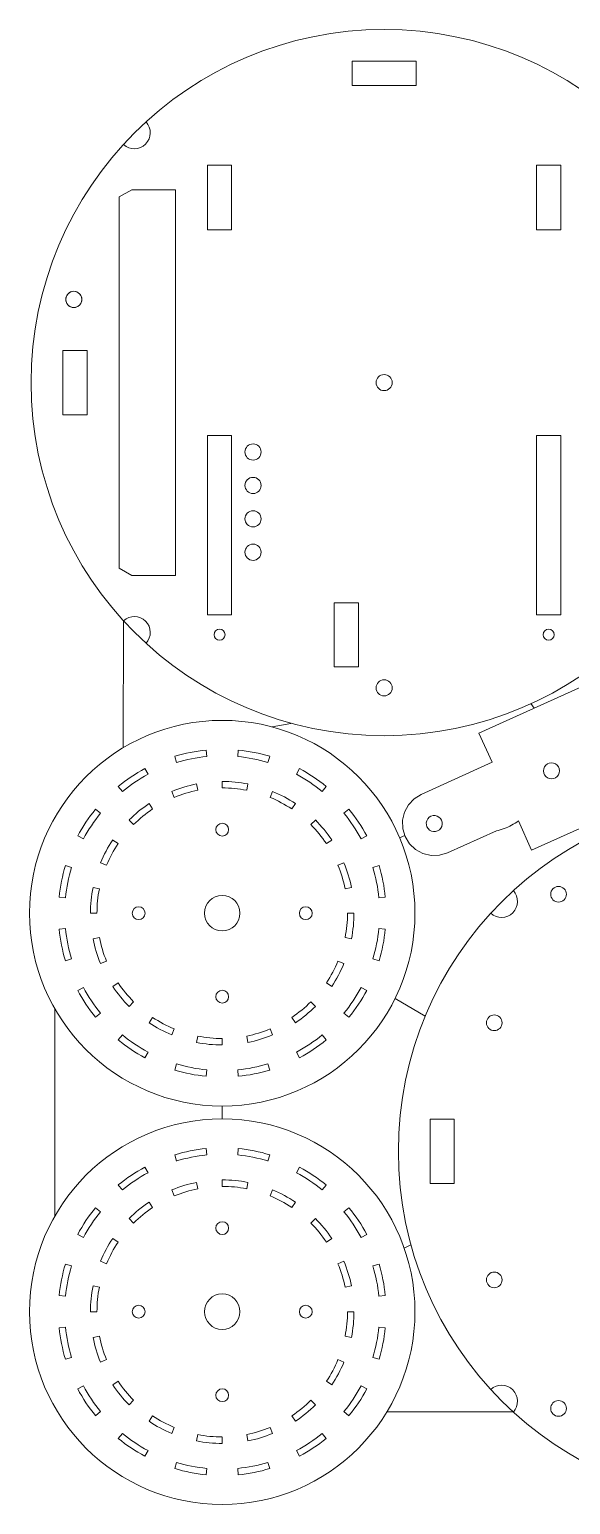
# Model space of a CAD drawing. Header units: millimetres. Extents: x 0 to 292, y 0 to 292.
# Drawn here: x -0.2 to 106.8, y 0.2 to 291.7 of the extents above; entities that cross this region are included whole.
import ezdxf

# ---------------------------------------------------------------- set-up
doc = ezdxf.new("R2010")
doc.units = ezdxf.units.MM
for name, color, linetype, lineweight in [('cutlines', 7, 'CONTINUOUS', 0), ('encoderholes', 6, 'CONTINUOUS', 0), ('meddetails', 2, 'CONTINUOUS', 0), ('outlines', 3, 'CONTINUOUS', 0), ('smallholes', 7, 'CONTINUOUS', 0)]:
    doc.layers.add(name, color=color, linetype=linetype, lineweight=lineweight)

msp = doc.modelspace()

# ---------------------------------------------------------------- linework, layer by layer
at = {"layer": 'cutlines'}
for p, q in [((18.39, 174.88), (18.34, 149.77)), ((99.56, 157.6), (98.94, 158.48)), ((51.44, 154.57), (47.79, 153.87)), ((73.99, 132.42), (72.98, 131.96)), ((78.05, 96.74), (72.06, 100.19)), ((4.84, 98.16), (4.81, 57.2)), ((37.87, 78.98), (37.87, 76.44)), ((75.22, 51.55), (73.89, 50.86)), ((95.45, 18.52), (70.48, 18.57))]:
    msp.add_line(p, q, dxfattribs=at)
at = {"layer": 'encoderholes'}
for p, q in [((34.86, 148.04), (34.74, 149.31)), ((40.96, 148.04), (41.08, 149.31)), ((28.88, 146.85), (28.51, 148.07)), ((46.94, 146.85), (47.31, 148.07)), ((23.24, 144.52), (22.64, 145.64)), ((37.91, 141.84), (37.91, 143.11)), ((52.58, 144.52), (53.18, 145.64)), ((18.17, 141.13), (17.37, 142.11)), ((28.43, 139.96), (27.95, 141.13)), ((33.08, 141.37), (32.83, 142.61)), ((42.74, 141.37), (42.99, 142.61)), ((47.39, 139.96), (47.87, 141.13)), ((57.65, 141.13), (58.45, 142.11)), ((13.86, 136.82), (12.88, 137.62)), ((24.15, 137.67), (23.45, 138.73)), ((51.67, 137.67), (52.37, 138.73)), ((61.96, 136.82), (62.94, 137.62)), ((20.4, 134.59), (19.5, 135.49)), ((55.42, 134.59), (56.32, 135.49)), ((10.47, 131.75), (9.35, 132.35)), ((17.32, 130.84), (16.26, 131.54)), ((58.5, 130.84), (59.56, 131.54)), ((65.35, 131.75), (66.47, 132.35)), ((8.13, 126.11), (6.92, 126.48)), ((15.03, 126.56), (13.86, 127.04)), ((60.79, 126.56), (61.96, 127.04)), ((60.79, 126.56), (61.96, 127.04)), ((67.69, 126.11), (68.9, 126.48)), ((67.69, 126.11), (68.9, 126.48)), ((6.94, 120.13), (5.68, 120.25)), ((13.62, 121.91), (12.38, 122.16)), ((62.2, 121.91), (63.44, 122.16)), ((62.2, 121.91), (63.44, 122.16)), ((68.88, 120.13), (70.14, 120.25)), ((68.88, 120.13), (70.14, 120.25)), ((13.14, 117.08), (11.87, 117.08)), ((62.67, 117.08), (63.94, 117.08)), ((6.94, 114.03), (5.68, 113.9)), ((68.88, 114.03), (70.14, 113.9)), ((13.62, 112.25), (12.38, 112)), ((62.2, 112.25), (63.44, 112)), ((8.13, 108.05), (6.92, 107.68)), ((67.69, 108.05), (68.9, 107.68)), ((15.03, 107.6), (13.86, 107.12)), ((60.79, 107.6), (61.96, 107.12)), ((10.47, 102.41), (9.35, 101.81)), ((17.32, 103.32), (16.26, 102.61)), ((58.5, 103.32), (59.56, 102.61)), ((65.35, 102.41), (66.47, 101.81)), ((20.4, 99.57), (19.5, 98.67)), ((55.42, 99.57), (56.32, 98.67)), ((13.86, 97.34), (12.88, 96.53)), ((24.15, 96.49), (23.45, 95.43)), ((51.67, 96.49), (52.37, 95.43)), ((61.96, 97.34), (62.94, 96.53)), ((28.43, 94.2), (27.95, 93.03)), ((47.39, 94.2), (47.87, 93.03)), ((18.17, 93.03), (17.37, 92.05)), ((33.08, 92.79), (32.83, 91.54)), ((37.91, 92.31), (37.91, 91.04)), ((42.74, 92.79), (42.99, 91.54)), ((57.65, 93.03), (58.45, 92.05)), ((23.24, 89.64), (22.64, 88.52)), ((52.58, 89.64), (53.18, 88.52)), ((28.88, 87.3), (28.51, 86.09)), ((34.86, 86.11), (34.74, 84.85)), ((40.96, 86.11), (41.08, 84.85)), ((46.94, 87.3), (47.31, 86.09)), ((34.86, 69.3), (34.74, 70.57)), ((40.96, 69.3), (41.08, 70.57)), ((28.88, 68.11), (28.51, 69.33)), ((46.94, 68.11), (47.31, 69.33)), ((23.24, 65.78), (22.64, 66.9)), ((37.91, 63.1), (37.91, 64.37)), ((52.58, 65.78), (53.18, 66.9)), ((18.17, 62.39), (17.37, 63.37)), ((28.43, 61.22), (27.95, 62.39)), ((33.08, 62.63), (32.83, 63.87)), ((42.74, 62.63), (42.99, 63.87)), ((47.39, 61.22), (47.87, 62.39)), ((57.65, 62.39), (58.45, 63.37)), ((13.86, 58.08), (12.88, 58.88)), ((24.15, 58.93), (23.45, 59.99)), ((51.67, 58.93), (52.37, 59.99)), ((61.96, 58.08), (62.94, 58.88)), ((20.4, 55.85), (19.5, 56.75)), ((55.42, 55.85), (56.32, 56.75)), ((10.47, 53.01), (9.35, 53.61)), ((17.32, 52.1), (16.26, 52.8)), ((58.5, 52.1), (59.56, 52.8)), ((65.35, 53.01), (66.47, 53.61)), ((8.13, 47.37), (6.92, 47.74)), ((15.03, 47.82), (13.86, 48.3)), ((60.79, 47.82), (61.96, 48.3)), ((60.79, 47.82), (61.96, 48.3)), ((67.69, 47.37), (68.9, 47.74)), ((67.69, 47.37), (68.9, 47.74)), ((6.94, 41.39), (5.68, 41.51)), ((13.62, 43.17), (12.38, 43.42)), ((62.2, 43.17), (63.44, 43.42)), ((62.2, 43.17), (63.44, 43.42)), ((68.88, 41.39), (70.14, 41.51)), ((68.88, 41.39), (70.14, 41.51)), ((13.14, 38.34), (11.87, 38.34)), ((62.67, 38.34), (63.94, 38.34)), ((6.94, 35.29), (5.68, 35.16)), ((68.88, 35.29), (70.14, 35.16)), ((13.62, 33.51), (12.38, 33.26)), ((62.2, 33.51), (63.44, 33.26)), ((8.13, 29.31), (6.92, 28.94)), ((67.69, 29.31), (68.9, 28.94)), ((15.03, 28.86), (13.86, 28.38)), ((60.79, 28.86), (61.96, 28.38)), ((10.47, 23.67), (9.35, 23.07)), ((17.32, 24.58), (16.26, 23.87)), ((58.5, 24.58), (59.56, 23.87)), ((65.35, 23.67), (66.47, 23.07)), ((20.4, 20.83), (19.5, 19.93)), ((55.42, 20.83), (56.32, 19.93)), ((13.86, 18.6), (12.88, 17.79)), ((24.15, 17.75), (23.45, 16.69)), ((51.67, 17.75), (52.37, 16.69)), ((61.96, 18.6), (62.94, 17.79)), ((28.43, 15.46), (27.95, 14.29)), ((47.39, 15.46), (47.87, 14.29)), ((18.17, 14.29), (17.37, 13.31)), ((33.08, 14.05), (32.83, 12.8)), ((37.91, 13.57), (37.91, 12.3)), ((42.74, 14.05), (42.99, 12.8)), ((57.65, 14.29), (58.45, 13.31)), ((23.24, 10.9), (22.64, 9.78)), ((52.58, 10.9), (53.18, 9.78)), ((28.88, 8.56), (28.51, 7.35)), ((34.86, 7.37), (34.74, 6.11)), ((40.96, 7.37), (41.08, 6.11)), ((46.94, 8.56), (47.31, 7.35))]:
    msp.add_line(p, q, dxfattribs=at)
for centre, radius, start, end in [((37.91, 117.08), 32.39, 95.625, 106.875), ((37.91, 117.08), 32.39, 73.125, 84.375), ((37.91, 117.08), 31.12, 95.625, 106.875), ((37.91, 117.08), 31.12, 73.125, 84.375), ((37.91, 117.08), 32.39, 118.125, 129.375), ((37.91, 117.08), 31.12, 118.125, 129.375), ((37.91, 117.08), 26.04, 78.75, 90), ((37.91, 117.08), 31.12, 50.625, 61.875), ((37.91, 117.08), 32.39, 50.625, 61.875), ((37.91, 117.08), 26.04, 101.25, 112.5), ((37.91, 117.08), 24.76, 101.25, 112.5), ((37.91, 117.08), 24.76, 78.75, 90), ((37.91, 117.08), 24.76, 56.25, 67.5), ((37.91, 117.08), 26.04, 56.25, 67.5), ((37.91, 117.08), 32.39, 140.625, 151.875), ((37.91, 117.08), 26.04, 123.75, 135), ((37.91, 117.08), 24.76, 123.75, 135), ((37.91, 117.08), 32.39, 28.125, 39.375), ((37.91, 117.08), 31.12, 140.625, 151.875), ((37.91, 117.08), 24.76, 33.75, 45), ((37.91, 117.08), 26.04, 33.75, 45), ((37.91, 117.08), 31.12, 28.125, 39.375), ((37.91, 117.08), 26.04, 146.25, 157.5), ((37.91, 117.08), 24.76, 146.25, 157.5), ((37.91, 117.08), 32.39, 163.125, 174.375), ((37.91, 117.08), 31.12, 163.125, 174.375), ((37.91, 117.08), 24.76, 11.25, 22.5), ((37.91, 117.08), 24.76, 11.25, 22.5), ((37.91, 117.08), 26.04, 11.25, 22.5), ((37.91, 117.08), 31.12, 5.625, 16.875), ((37.91, 117.08), 31.12, 5.625, 16.875), ((37.91, 117.08), 32.39, 5.625, 16.875), ((37.91, 117.08), 32.39, 5.625, 16.875), ((37.91, 117.08), 26.04, 168.75, 180), ((37.91, 117.08), 24.76, 168.75, 180), ((37.91, 117.08), 24.76, 348.75, 360), ((37.91, 117.08), 26.04, 348.75, 360), ((37.91, 117.08), 32.39, 185.625, 196.875), ((37.91, 117.08), 31.12, 185.625, 196.875), ((37.91, 117.08), 31.12, 343.125, 354.375), ((37.91, 117.08), 32.39, 343.125, 354.375), ((37.91, 117.08), 26.04, 191.25, 202.5), ((37.91, 117.08), 24.76, 191.25, 202.5), ((37.91, 117.08), 24.76, 326.25, 337.5), ((37.91, 117.08), 26.04, 326.25, 337.5), ((37.91, 117.08), 31.12, 208.125, 219.375), ((37.91, 117.08), 26.04, 213.75, 225), ((37.91, 117.08), 24.76, 213.75, 225), ((37.91, 117.08), 31.12, 320.625, 331.875), ((37.91, 117.08), 32.39, 208.125, 219.375), ((37.91, 117.08), 24.76, 303.75, 315), ((37.91, 117.08), 32.39, 320.625, 331.875), ((37.91, 117.08), 24.76, 236.25, 247.5), ((37.91, 117.08), 26.04, 303.75, 315), ((37.91, 117.08), 26.04, 236.25, 247.5), ((37.91, 117.08), 24.76, 281.25, 292.5), ((37.91, 117.08), 32.39, 230.625, 241.875), ((37.91, 117.08), 31.12, 230.625, 241.875), ((37.91, 117.08), 26.04, 258.75, 270), ((37.91, 117.08), 24.76, 258.75, 270), ((37.91, 117.08), 26.04, 281.25, 292.5), ((37.91, 117.08), 31.12, 298.125, 309.375), ((37.91, 117.08), 32.39, 298.125, 309.375), ((37.91, 117.08), 32.39, 253.125, 264.375), ((37.91, 117.08), 31.12, 253.125, 264.375), ((37.91, 117.08), 31.12, 275.625, 286.875), ((37.91, 117.08), 32.39, 275.625, 286.875), ((37.91, 38.34), 32.39, 95.625, 106.875), ((37.91, 38.34), 32.39, 73.125, 84.375), ((37.91, 38.34), 31.12, 95.625, 106.875), ((37.91, 38.34), 31.12, 73.125, 84.375), ((37.91, 38.34), 32.39, 118.125, 129.375), ((37.91, 38.34), 31.12, 118.125, 129.375), ((37.91, 38.34), 26.04, 78.75, 90), ((37.91, 38.34), 31.12, 50.625, 61.875), ((37.91, 38.34), 32.39, 50.625, 61.875), ((37.91, 38.34), 26.04, 101.25, 112.5), ((37.91, 38.34), 24.76, 101.25, 112.5), ((37.91, 38.34), 24.76, 78.75, 90), ((37.91, 38.34), 24.76, 56.25, 67.5), ((37.91, 38.34), 26.04, 56.25, 67.5), ((37.91, 38.34), 32.39, 140.625, 151.875), ((37.91, 38.34), 26.04, 123.75, 135), ((37.91, 38.34), 24.76, 123.75, 135), ((37.91, 38.34), 32.39, 28.125, 39.375), ((37.91, 38.34), 31.12, 140.625, 151.875), ((37.91, 38.34), 24.76, 33.75, 45), ((37.91, 38.34), 26.04, 33.75, 45), ((37.91, 38.34), 31.12, 28.125, 39.375), ((37.91, 38.34), 26.04, 146.25, 157.5), ((37.91, 38.34), 24.76, 146.25, 157.5), ((37.91, 38.34), 32.39, 163.125, 174.375), ((37.91, 38.34), 31.12, 163.125, 174.375), ((37.91, 38.34), 24.76, 11.25, 22.5), ((37.91, 38.34), 24.76, 11.25, 22.5), ((37.91, 38.34), 26.04, 11.25, 22.5), ((37.91, 38.34), 26.04, 11.25, 22.5), ((37.91, 38.34), 31.12, 5.625, 16.875), ((37.91, 38.34), 31.12, 5.625, 16.875), ((37.91, 38.34), 32.39, 5.625, 16.875), ((37.91, 38.34), 32.39, 5.625, 16.875), ((37.91, 38.34), 26.04, 168.75, 180), ((37.91, 38.34), 24.76, 168.75, 180), ((37.91, 38.34), 24.76, 348.75, 360), ((37.91, 38.34), 26.04, 348.75, 360), ((37.91, 38.34), 32.39, 185.625, 196.875), ((37.91, 38.34), 31.12, 185.625, 196.875), ((37.91, 38.34), 31.12, 343.125, 354.375), ((37.91, 38.34), 32.39, 343.125, 354.375), ((37.91, 38.34), 26.04, 191.25, 202.5), ((37.91, 38.34), 24.76, 191.25, 202.5), ((37.91, 38.34), 24.76, 326.25, 337.5), ((37.91, 38.34), 26.04, 326.25, 337.5), ((37.91, 38.34), 31.12, 208.125, 219.375), ((37.91, 38.34), 26.04, 213.75, 225), ((37.91, 38.34), 24.76, 213.75, 225), ((37.91, 38.34), 31.12, 320.625, 331.875), ((37.91, 38.34), 32.39, 208.125, 219.375), ((37.91, 38.34), 24.76, 303.75, 315), ((37.91, 38.34), 32.39, 320.625, 331.875), ((37.91, 38.34), 24.76, 236.25, 247.5), ((37.91, 38.34), 26.04, 303.75, 315), ((37.91, 38.34), 26.04, 236.25, 247.5), ((37.91, 38.34), 24.76, 281.25, 292.5), ((37.91, 38.34), 32.39, 230.625, 241.875), ((37.91, 38.34), 31.12, 230.625, 241.875), ((37.91, 38.34), 26.04, 258.75, 270), ((37.91, 38.34), 24.76, 258.75, 270), ((37.91, 38.34), 26.04, 281.25, 292.5), ((37.91, 38.34), 31.12, 298.125, 309.375), ((37.91, 38.34), 32.39, 298.125, 309.375), ((37.91, 38.34), 32.39, 253.125, 264.375), ((37.91, 38.34), 31.12, 253.125, 264.375), ((37.91, 38.34), 31.12, 275.625, 286.875), ((37.91, 38.34), 32.39, 275.625, 286.875)]:
    msp.add_arc(centre, radius, start, end, dxfattribs=at)
at = {"layer": 'meddetails'}
for p, q in [((76.26, 285.43), (63.56, 285.43)), ((63.56, 285.43), (63.56, 280.65)), ((76.26, 280.65), (76.26, 285.43)), ((63.56, 280.65), (76.26, 280.65)), ((34.99, 252.1), (34.99, 264.87)), ((34.99, 264.87), (39.76, 264.87)), ((39.76, 264.87), (39.76, 252.1)), ((104.84, 264.87), (100.06, 264.87)), ((100.06, 264.87), (100.06, 252.1)), ((104.84, 252.1), (104.84, 264.87)), ((17.53, 258.62), (20.07, 260.02)), ((20.07, 260.02), (28.64, 260.02)), ((28.64, 260.02), (28.64, 183.82)), ((17.53, 185.23), (17.53, 258.62)), ((39.76, 252.1), (34.99, 252.1)), ((104.84, 252.1), (100.06, 252.1)), ((6.41, 215.57), (6.41, 228.27)), ((11.18, 228.27), (6.41, 228.27)), ((11.18, 228.27), (11.18, 215.57)), ((6.41, 215.57), (11.18, 215.57)), ((34.98, 211.45), (39.76, 211.45)), ((34.98, 176.05), (34.98, 211.45)), ((39.76, 211.45), (39.76, 176.05)), ((104.84, 211.45), (100.06, 211.45)), ((100.06, 211.45), (100.06, 176.05)), ((104.84, 176.05), (104.84, 211.45)), ((20.07, 183.82), (17.53, 185.23)), ((28.64, 183.82), (20.07, 183.82)), ((64.82, 178.43), (60.04, 178.43)), ((60.04, 165.73), (60.04, 178.43)), ((64.82, 165.73), (64.82, 178.43)), ((39.76, 176.05), (34.98, 176.05)), ((100.06, 176.05), (104.84, 176.05)), ((64.82, 165.73), (60.04, 165.73)), ((78.99, 63.67), (78.99, 76.37)), ((78.99, 76.37), (83.77, 76.37)), ((83.77, 76.37), (83.77, 63.67)), ((83.77, 63.67), (78.99, 63.67))]:
    msp.add_line(p, q, dxfattribs=at)
for centre in [(37.91, 117.08), (37.91, 38.34)]:
    msp.add_circle(centre, 3.51, dxfattribs=at)
for centre, radius, start, end in [((20.53, 271.3), 3.16, 227.4579, 42.5576), ((20.53, 172.55), 3.15, 317.4177, 132.569), ((93.12, 119.4), 3.16, 227.4971, 42.5029), ((93.12, 20.64), 3.16, 317.4971, 132.5029)]:
    msp.add_arc(centre, radius, start, end, dxfattribs=at)
at = {"layer": 'outlines', "color": 3}
for p, q in [((88.63, 152.68), (134.96, 173.51)), ((91.24, 146.89), (88.63, 152.68)), ((145.38, 150.35), (99.05, 129.51)), ((77.23, 140.56), (91.24, 146.89)), ((77.23, 140.56), (75.83, 139.69)), ((73.91, 137.04), (73.53, 135.43)), ((74.7, 138.49), (73.91, 137.04)), ((75.83, 139.69), (74.7, 138.49)), ((73.53, 135.43), (73.58, 133.78)), ((94.37, 134.1), (94, 133.94)), ((94.73, 134.27), (94.37, 134.1)), ((95.09, 134.45), (94.73, 134.27)), ((95.44, 134.65), (95.09, 134.45)), ((95.78, 134.85), (95.44, 134.65)), ((96.12, 135.07), (95.78, 134.85)), ((96.44, 135.31), (96.12, 135.07)), ((99.05, 129.51), (96.44, 135.31)), ((73.58, 133.78), (74.06, 132.2)), ((74.06, 132.2), (74.93, 130.8)), ((82.42, 129.03), (92.09, 133.35)), ((92.48, 133.44), (92.09, 133.35)), ((92.86, 133.55), (92.48, 133.44)), ((93.25, 133.67), (92.86, 133.55)), ((93.63, 133.8), (93.25, 133.67)), ((94, 133.94), (93.63, 133.8)), ((74.93, 130.8), (76.13, 129.67)), ((76.13, 129.67), (77.58, 128.88)), ((77.58, 128.88), (79.19, 128.5)), ((79.19, 128.5), (80.84, 128.55)), ((80.84, 128.55), (82.42, 129.03))]:
    msp.add_line(p, q, dxfattribs=at)
for centre, radius in [((69.91, 221.92), 69.77), ((37.91, 117.08), 38.1), ((142.5, 70.02), 69.77), ((37.91, 38.34), 38.1)]:
    msp.add_circle(centre, radius, dxfattribs=at)
at = {"layer": 'smallholes', "color": 1}
for p, q in [((7.03, 238.78), (7.19, 239.16)), ((7.19, 239.16), (7.45, 239.49)), ((7.45, 239.49), (7.78, 239.75)), ((7.78, 239.75), (8.16, 239.91)), ((8.16, 239.91), (8.58, 239.96)), ((8.58, 239.96), (8.99, 239.9)), ((8.99, 239.9), (9.38, 239.74)), ((9.38, 239.74), (9.71, 239.49)), ((9.71, 239.49), (9.96, 239.16)), ((9.96, 239.16), (10.12, 238.77)), ((6.97, 238.36), (7.03, 238.78)), ((7.03, 237.95), (6.97, 238.36)), ((7.19, 237.56), (7.03, 237.95)), ((7.44, 237.23), (7.19, 237.56)), ((7.77, 236.98), (7.44, 237.23)), ((8.16, 236.82), (7.77, 236.98)), ((8.57, 236.76), (8.16, 236.82)), ((8.98, 236.81), (8.57, 236.76)), ((9.37, 236.97), (8.98, 236.81)), ((9.7, 237.23), (9.37, 236.97)), ((9.96, 237.56), (9.7, 237.23)), ((10.12, 237.94), (9.96, 237.56)), ((10.12, 238.77), (10.17, 238.36)), ((10.17, 238.36), (10.12, 237.94)), ((101.6, 145.98), (101.45, 145.59)), ((101.85, 146.31), (101.6, 145.98)), ((102.17, 146.57), (101.85, 146.31)), ((102.55, 146.74), (102.17, 146.57)), ((102.96, 146.8), (102.55, 146.74)), ((103.37, 146.75), (102.96, 146.8)), ((103.76, 146.6), (103.37, 146.75)), ((104.09, 146.36), (103.76, 146.6)), ((104.35, 146.03), (104.09, 146.36)), ((104.52, 145.65), (104.35, 146.03)), ((101.45, 145.59), (101.4, 145.18)), ((101.4, 145.18), (101.46, 144.77)), ((101.46, 144.77), (101.63, 144.39)), ((101.63, 144.39), (101.89, 144.07)), ((101.89, 144.07), (102.22, 143.82)), ((102.22, 143.82), (102.61, 143.67)), ((102.61, 143.67), (103.02, 143.62)), ((103.02, 143.62), (103.43, 143.69)), ((103.43, 143.69), (103.81, 143.85)), ((103.81, 143.85), (104.13, 144.11)), ((104.13, 144.11), (104.38, 144.44)), ((104.38, 144.44), (104.53, 144.83)), ((104.58, 145.24), (104.52, 145.65)), ((104.53, 144.83), (104.58, 145.24)), ((78.34, 135.35), (78.24, 134.95)), ((78.24, 134.95), (78.26, 134.54)), ((78.26, 134.54), (78.38, 134.14)), ((78.53, 135.72), (78.34, 135.35)), ((78.38, 134.14), (78.6, 133.79)), ((78.82, 136.02), (78.53, 135.72)), ((79.17, 136.24), (78.82, 136.02)), ((79.57, 136.36), (79.17, 136.24)), ((79.98, 136.37), (79.57, 136.36)), ((80.38, 136.28), (79.98, 136.37)), ((80.75, 136.08), (80.38, 136.28)), ((81.05, 135.8), (80.75, 136.08)), ((81.27, 135.45), (81.05, 135.8)), ((81.11, 133.87), (81.31, 134.23)), ((81.39, 135.05), (81.27, 135.45)), ((81.31, 134.23), (81.4, 134.64)), ((81.4, 134.64), (81.39, 135.05)), ((78.6, 133.79), (78.9, 133.5)), ((78.9, 133.5), (79.26, 133.31)), ((79.26, 133.31), (79.67, 133.21)), ((79.67, 133.21), (80.08, 133.23)), ((80.08, 133.23), (80.48, 133.35)), ((80.48, 133.35), (80.83, 133.57)), ((80.83, 133.57), (81.11, 133.87))]:
    msp.add_line(p, q, dxfattribs=at)
for centre, radius in [((8.57, 238.36), 1.6), ((69.91, 221.92), 1.59), ((44, 208.21), 1.6), ((44, 201.6), 1.6), ((44, 195), 1.6), ((44, 188.4), 1.6), ((37.38, 172.1), 1.09), ((102.44, 172.1), 1.09), ((69.91, 161.6), 1.59), ((37.91, 133.59), 1.27), ((104.38, 120.82), 1.55), ((21.4, 117.08), 1.27), ((54.42, 117.08), 1.27), ((37.91, 100.57), 1.27), ((91.68, 95.42), 1.55), ((37.91, 54.85), 1.27), ((91.68, 44.62), 1.55), ((21.4, 38.34), 1.27), ((54.42, 38.34), 1.27), ((37.91, 21.83), 1.27), ((104.38, 19.22), 1.55)]:
    msp.add_circle(centre, radius, dxfattribs=at)

doc.saveas('drawing.dxf')
